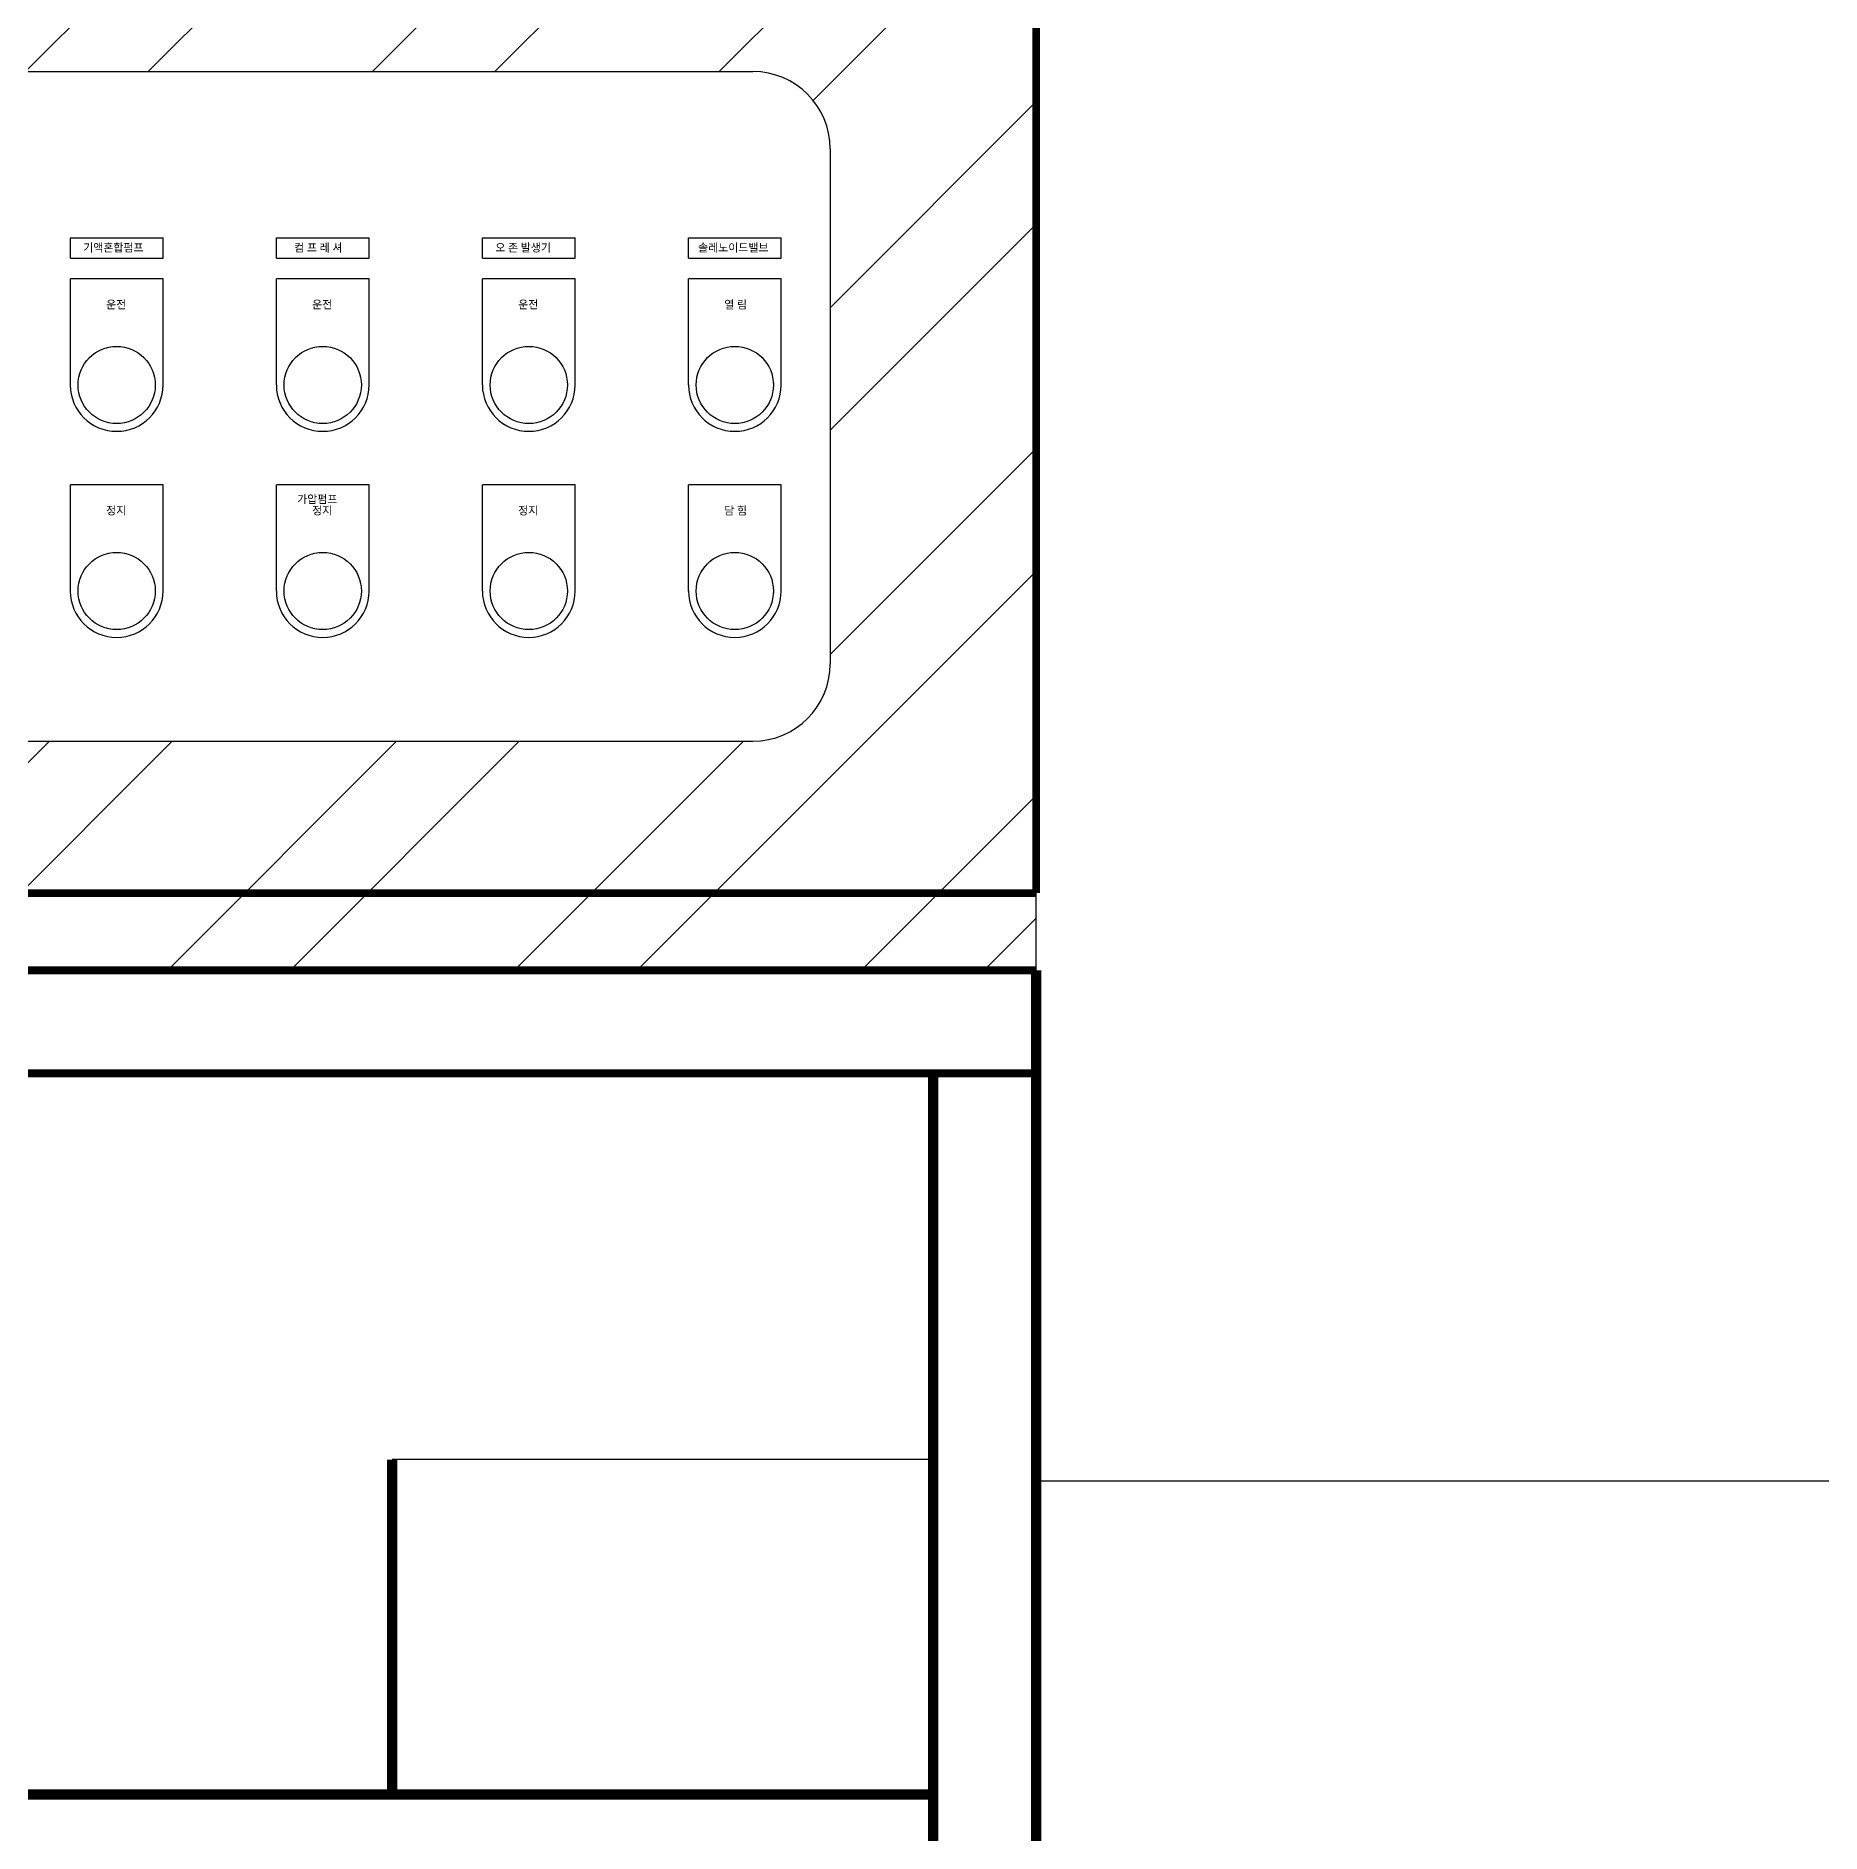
# Model space of a CAD drawing. Header units: millimetres. Extents: x 169673 to 334584, y 156879 to 224061.
# Drawn here: x 189965.5 to 190368.6, y 208328.6 to 208734.4 of the extents above; entities that cross this region are included whole.
import ezdxf
from ezdxf.enums import TextEntityAlignment as Align

# ---------------------------------------------------------------- set-up
doc = ezdxf.new("R2010")
doc.units = ezdxf.units.MM
doc.header["$LTSCALE"] = 40
doc.header["$MEASUREMENT"] = 0
doc.layers.get('0').update_dxf_attribs({"linetype": 'CONTINUOUS'})
for name, color, linetype in [('DUCT', 4, 'CONTINUOUS'), ('PANEL', 7, 'CONTINUOUS'), ('해성', 4, 'CONTINUOUS')]:
    doc.layers.add(name, color=color, linetype=linetype)
doc.styles.add('맑은 고딕', font='malgun.ttf')

msp = doc.modelspace()

# ---------------------------------------------------------------- hatches: boundary and pattern name
h = msp.add_hatch()
h.set_pattern_fill('STEEL', color=256, scale=17.447488)
h.set_pattern_definition([(45, (19252.52, 184486.56), (-39.170729, 39.170729), []), (45, (19252.52, 184514.256), (-39.170729, 39.170729), [])])
h.paths.add_polyline_path([(190191.38, 208773.46), (189784.27, 208773.46), (189784.27, 208540.83), (190191.38, 208540.83)])
h.paths.add_polyline_path([(189848.25, 208575.14, -0.414214), (189830.8, 208592.59), (189830.8, 208708.91, -0.414214), (189848.25, 208726.35), (190127.41, 208726.35, -0.414214), (190144.85, 208708.91), (190144.85, 208592.59, -0.414214), (190127.41, 208575.14)], flags=16)
h.paths.add_polyline_path([(189839.52, 208609.05), (189839.52, 208633.01), (189860.46, 208633.01), (189860.46, 208609.05, -1)], flags=0)
h.paths.add_polyline_path([(189841.27, 208609.05, -1), (189858.71, 208609.05, -1)], flags=0)
h.paths.add_polyline_path([(189815.1, 208598.99), (189809.28, 208598.99, -0.414214), (189803.46, 208604.8), (189803.46, 208680.41, -0.414214), (189809.28, 208686.22), (189815.1, 208686.22, -0.414214), (189820.91, 208680.41), (189820.91, 208604.8, -0.414214)], flags=16)
h.paths.add_polyline_path([(189886.05, 208609.05), (189886.05, 208633.01), (189906.99, 208633.01), (189906.99, 208609.05, -1)], flags=0)
h.paths.add_polyline_path([(189887.79, 208609.05, -1), (189905.24, 208609.05, -1)], flags=0)
h.paths.add_polyline_path([(189805.45, 208610.56, -1), (189818.93, 208610.56, -1)], flags=0)
h.paths.add_polyline_path([(189839.52, 208655.58), (189839.52, 208679.54), (189860.46, 208679.54), (189860.46, 208655.58, -1)], flags=0)
h.paths.add_polyline_path([(189841.27, 208655.58, -1), (189858.71, 208655.58, -1)], flags=0)
h.paths.add_polyline_path([(189932.57, 208609.05), (189932.57, 208633.01), (189953.51, 208633.01), (189953.51, 208609.05, -1)], flags=0)
h.paths.add_polyline_path([(189886.05, 208655.58), (189886.05, 208679.54), (189906.99, 208679.54), (189906.99, 208655.58, -1)], flags=0)
h.paths.add_polyline_path([(189934.32, 208609.05, -1), (189951.77, 208609.05, -1)], flags=0)
h.paths.add_polyline_path([(189887.79, 208655.58, -1), (189905.24, 208655.58, -1)], flags=0)
h.paths.add_polyline_path([(189932.57, 208655.58), (189932.57, 208679.54), (189953.51, 208679.54), (189953.51, 208655.58, -1)], flags=0)
h.paths.add_polyline_path([(189934.32, 208655.58, -1), (189951.77, 208655.58, -1)], flags=0)
h.paths.add_polyline_path([(189839.52, 208684.19), (189839.52, 208688.84), (189860.46, 208688.84), (189860.46, 208684.19)], flags=0)
h.paths.add_polyline_path([(189886.05, 208684.19), (189886.05, 208688.84), (189906.99, 208688.84), (189906.99, 208684.19)], flags=0)
h.paths.add_polyline_path([(189979.1, 208609.05), (189979.1, 208633.01), (190000.04, 208633.01), (190000.04, 208609.05, -1)], flags=0)
h.paths.add_polyline_path([(189980.85, 208609.05, -1), (189998.29, 208609.05, -1)], flags=0)
h.paths.add_polyline_path([(189932.57, 208684.19), (189932.57, 208688.84), (189953.51, 208688.84), (189953.51, 208684.19)], flags=0)
h.paths.add_polyline_path([(189979.1, 208655.58), (189979.1, 208679.54), (190000.04, 208679.54), (190000.04, 208655.58, -1)], flags=0)
h.paths.add_polyline_path([(189980.85, 208655.58, -1), (189998.29, 208655.58, -1)], flags=0)
h.paths.add_polyline_path([(189979.1, 208684.19), (189979.1, 208688.84), (190000.04, 208688.84), (190000.04, 208684.19)], flags=0)
h.paths.add_polyline_path([(190025.15, 208605.68), (190025.15, 208679.54), (190132.75, 208679.54), (190132.75, 208605.68)], flags=0)
h.paths.add_polyline_path([(189929.67, 208744.38), (189929.67, 208761.83), (190045.98, 208761.83), (190045.98, 208744.38)], flags=16)
h.paths.add_polyline_path([(189932.4, 208752.77, -1), (189937.06, 208752.77, -1)], flags=0)
h.paths.add_polyline_path([(190038.59, 208752.77, -1), (190043.25, 208752.77, -1)], flags=0)
h.paths.add_polyline_path([(190191.38, 208540.83), (189784.27, 208540.83), (189784.27, 208523.38), (190191.38, 208523.38)])
h.paths.add_polyline_path([(189965.38, 208747.09), (190016.81, 208747.09), (190016.81, 208760.34), (189965.38, 208760.34)], flags=8)
h.paths.add_polyline_path([(189841.94, 208685.06), (189857.71, 208685.06), (189857.71, 208688.07), (189841.94, 208688.07)], flags=8)
h.paths.add_polyline_path([(189889.55, 208685.06), (189904.09, 208685.06), (189904.09, 208688.07), (189889.55, 208688.07)], flags=8)
h.paths.add_polyline_path([(189934.99, 208685.05), (189950.76, 208685.05), (189950.76, 208688.07), (189934.99, 208688.07)], flags=8)
h.paths.add_polyline_path([(189980.78, 208685.05), (189999.03, 208685.05), (189999.03, 208688.12), (189980.78, 208688.12)], flags=8)
h.paths.add_polyline_path([(189986.68, 208672.24), (189993.82, 208672.24), (189993.82, 208675.21), (189986.68, 208675.21)], flags=8)
h.paths.add_polyline_path([(189986.68, 208625.75), (189993.81, 208625.75), (189993.81, 208628.68), (189986.68, 208628.68)], flags=8)
h.paths.add_polyline_path([(189890.25, 208628.26), (189901.09, 208628.26), (189901.09, 208631.28), (189890.25, 208631.28)], flags=8)
h.paths.add_polyline_path([(189940.16, 208672.28), (189946.05, 208672.28), (189946.05, 208675.21), (189940.16, 208675.21)], flags=8)
h.paths.add_polyline_path([(189940.14, 208625.67), (189946.07, 208625.67), (189946.07, 208628.69), (189940.14, 208628.69)], flags=8)
h.paths.add_polyline_path([(189893.63, 208672.28), (189899.53, 208672.28), (189899.53, 208675.21), (189893.63, 208675.21)], flags=8)
h.paths.add_polyline_path([(189893.61, 208625.67), (189899.54, 208625.67), (189899.54, 208628.69), (189893.61, 208628.69)], flags=8)
h.paths.add_polyline_path([(189847.1, 208672.28), (189853, 208672.28), (189853, 208675.21), (189847.1, 208675.21)], flags=8)
h.paths.add_polyline_path([(189847.09, 208625.67), (189853.02, 208625.67), (189853.02, 208628.69), (189847.09, 208628.69)], flags=8)

# ---------------------------------------------------------------- linework, layer by layer
at = {"color": 7, "ltscale": 20}
for p, q in [((189848.25, 208726.35), (190127.41, 208726.35)), ((189848.25, 208575.14), (190127.41, 208575.14))]:
    msp.add_line(p, q, dxfattribs=at)
for p, q in [((190144.85, 208708.91), (190144.85, 208592.59)), ((190168.12, 208412.88), (190045.98, 208412.88)), ((190168.12, 208412.88), (190168.12, 208337.28))]:
    msp.add_line(p, q)
at = {"color": 0}
for p, q in [((189973.29, 208684.19), (189973.29, 208688.84)), ((189973.29, 208688.84), (189994.22, 208688.84)), ((189994.22, 208684.19), (189994.22, 208688.84)), ((190019.81, 208684.19), (190019.81, 208688.84)), ((190019.81, 208688.84), (190040.75, 208688.84)), ((190040.75, 208684.19), (190040.75, 208688.84)), ((190066.34, 208684.19), (190066.34, 208688.84)), ((190066.34, 208688.84), (190087.28, 208688.84)), ((190087.28, 208684.19), (190087.28, 208688.84)), ((190112.87, 208684.19), (190112.87, 208688.84)), ((190112.87, 208688.84), (190133.8, 208688.84)), ((190133.8, 208684.19), (190133.8, 208688.84)), ((189973.29, 208684.19), (189994.22, 208684.19)), ((190019.81, 208684.19), (190040.75, 208684.19)), ((190066.34, 208684.19), (190087.28, 208684.19)), ((190112.87, 208684.19), (190133.8, 208684.19))]:
    msp.add_line(p, q, dxfattribs=at)
at = {"color": 0, "ltscale": 20}
for p, q in [((189994.22, 208679.54), (189973.29, 208679.54)), ((189973.29, 208655.58), (189973.29, 208679.54)), ((189994.22, 208655.58), (189994.22, 208679.54)), ((190040.75, 208679.54), (190019.81, 208679.54)), ((190019.81, 208655.58), (190019.81, 208679.54)), ((190040.75, 208655.58), (190040.75, 208679.54)), ((190087.28, 208679.54), (190066.34, 208679.54)), ((190066.34, 208655.58), (190066.34, 208679.54)), ((190087.28, 208655.58), (190087.28, 208679.54)), ((190133.8, 208679.54), (190112.87, 208679.54)), ((190112.87, 208655.58), (190112.87, 208679.54)), ((190133.8, 208655.58), (190133.8, 208679.54)), ((189994.22, 208633.01), (189973.29, 208633.01)), ((189973.29, 208609.05), (189973.29, 208633.01)), ((189994.22, 208609.05), (189994.22, 208633.01)), ((190040.75, 208633.01), (190019.81, 208633.01)), ((190019.81, 208609.05), (190019.81, 208633.01)), ((190040.75, 208609.05), (190040.75, 208633.01)), ((190087.28, 208633.01), (190066.34, 208633.01)), ((190066.34, 208609.05), (190066.34, 208633.01)), ((190087.28, 208609.05), (190087.28, 208633.01)), ((190133.8, 208633.01), (190112.87, 208633.01)), ((190112.87, 208609.05), (190112.87, 208633.01)), ((190133.8, 208609.05), (190133.8, 208633.01))]:
    msp.add_line(p, q, dxfattribs=at)
for points, const_width in [([(190191.38, 208773.46), (190191.38, 208540.83)], 1.74), ([(190191.38, 208540.83), (189784.27, 208540.83)], 1.74), ([(189784.27, 207999.96), (190191.38, 207999.96), (190191.38, 208523.38)], 2.33), ([(190191.38, 208523.38), (189784.27, 208523.38)], 1.74), ([(190191.38, 208500.12), (189784.27, 208500.12)], 1.74), ([(190168.12, 208023.22), (190168.12, 208500.12)], 2.33), ([(190045.98, 208337.52), (190045.98, 208412.88)], 2.33), ([(189807.53, 208337.28), (190168.12, 208337.28)], 2.33)]:
    msp.add_lwpolyline(points, dxfattribs=dict(const_width=const_width))
for centre in [(189983.75, 208655.58), (190030.28, 208655.58), (190076.81, 208655.58), (190123.33, 208655.58), (189983.75, 208609.05), (190030.28, 208609.05), (190076.81, 208609.05), (190123.33, 208609.05)]:
    msp.add_circle(centre, 8.72, dxfattribs=at)
at = {"color": 7, "ltscale": 20}
for centre, start, end in [((190127.41, 208708.91), 0, 90), ((190127.41, 208592.59), 270, 0)]:
    msp.add_arc(centre, 17.45, start, end, dxfattribs=at)
at = {"color": 0, "ltscale": 20}
for centre in [(189983.75, 208655.58), (190030.28, 208655.58), (190076.81, 208655.58), (190123.33, 208655.58), (189983.75, 208609.05), (190030.28, 208609.05), (190076.81, 208609.05), (190123.33, 208609.05)]:
    msp.add_arc(centre, 10.47, 180, 0, dxfattribs=at)
at = {"layer": 'DUCT'}
msp.add_line((190191.38, 208408.07, 0), (190927.86, 208408.07, 0), dxfattribs=at)
at = {"layer": '해성', "color": 0}
msp.add_line((190191.38, 207998.62), (190191.38, 208773.46), dxfattribs=at)

# ---------------------------------------------------------------- texts
at = {"layer": 'PANEL', "color": 0, "style": '맑은 고딕'}
for s, p in [('기액혼합펌프', (189976.2, 208686.59)), ('컴 프 레 셔', (190023.82, 208686.59)), ('오 존 발생기', (190069.25, 208686.59)), ('솔레노이드밸브', (190115.05, 208686.59)), ('운전', (189981.36, 208673.73)), ('운전', (190027.88, 208673.73)), ('운전', (190074.41, 208673.73)), ('열 림', (190120.94, 208673.73)), ('정지', (189981.36, 208627.21)), ('가압펌프', (190024.51, 208629.79)), ('정지', (190027.88, 208627.21)), ('정지', (190074.41, 208627.21)), ('담 힘', (190120.94, 208627.21))]:
    msp.add_text(s, height=1.807, dxfattribs=at).set_placement(p, align=Align.MIDDLE_LEFT)

doc.saveas('drawing.dxf')
